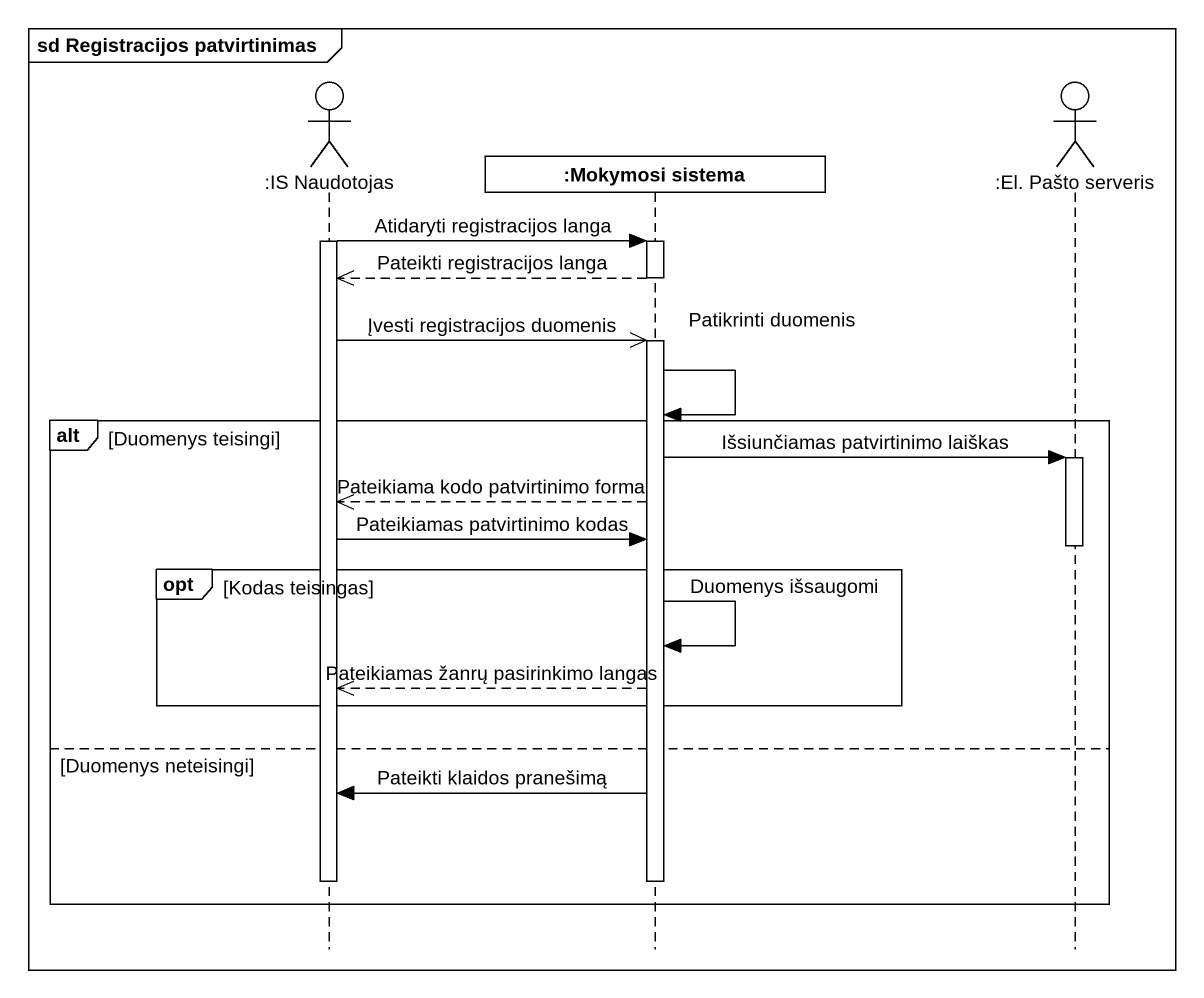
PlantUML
@startuml
mainframe sd Registracijos patvirtinimas
hide footbox
actor ":IS Naudotojas" as IS_Naudotojas
participant ":Mokymosi sistema" as Mokymosi_sistema
actor ":El. Pašto serveris" as El_Pašto_serveris

activate IS_Naudotojas
IS_Naudotojas -> Mokymosi_sistema : Atidaryti registracijos langa
activate Mokymosi_sistema
Mokymosi_sistema -->> IS_Naudotojas : Pateikti registracijos langa
deactivate Mokymosi_sistema
IS_Naudotojas ->> Mokymosi_sistema : Įvesti registracijos duomenis
activate Mokymosi_sistema
Mokymosi_sistema -> Mokymosi_sistema : Patikrinti duomenis
alt Duomenys teisingi
  Mokymosi_sistema -> El_Pašto_serveris : Išsiunčiamas patvirtinimo laiškas
  activate El_Pašto_serveris
  Mokymosi_sistema -->> IS_Naudotojas : Pateikiama kodo patvirtinimo forma
  IS_Naudotojas -> Mokymosi_sistema : Pateikiamas patvirtinimo kodas
  deactivate El_Pašto_serveris
  opt Kodas teisingas
    Mokymosi_sistema -> Mokymosi_sistema : Duomenys išsaugomi
    Mokymosi_sistema -->> IS_Naudotojas : Pateikiamas žanrų pasirinkimo langas
  end
else Duomenys neteisingi
  Mokymosi_sistema -> IS_Naudotojas : Pateikti klaidos pranešimą
  deactivate IS_Naudotojas
  deactivate Mokymosi_sistema
end
@enduml
